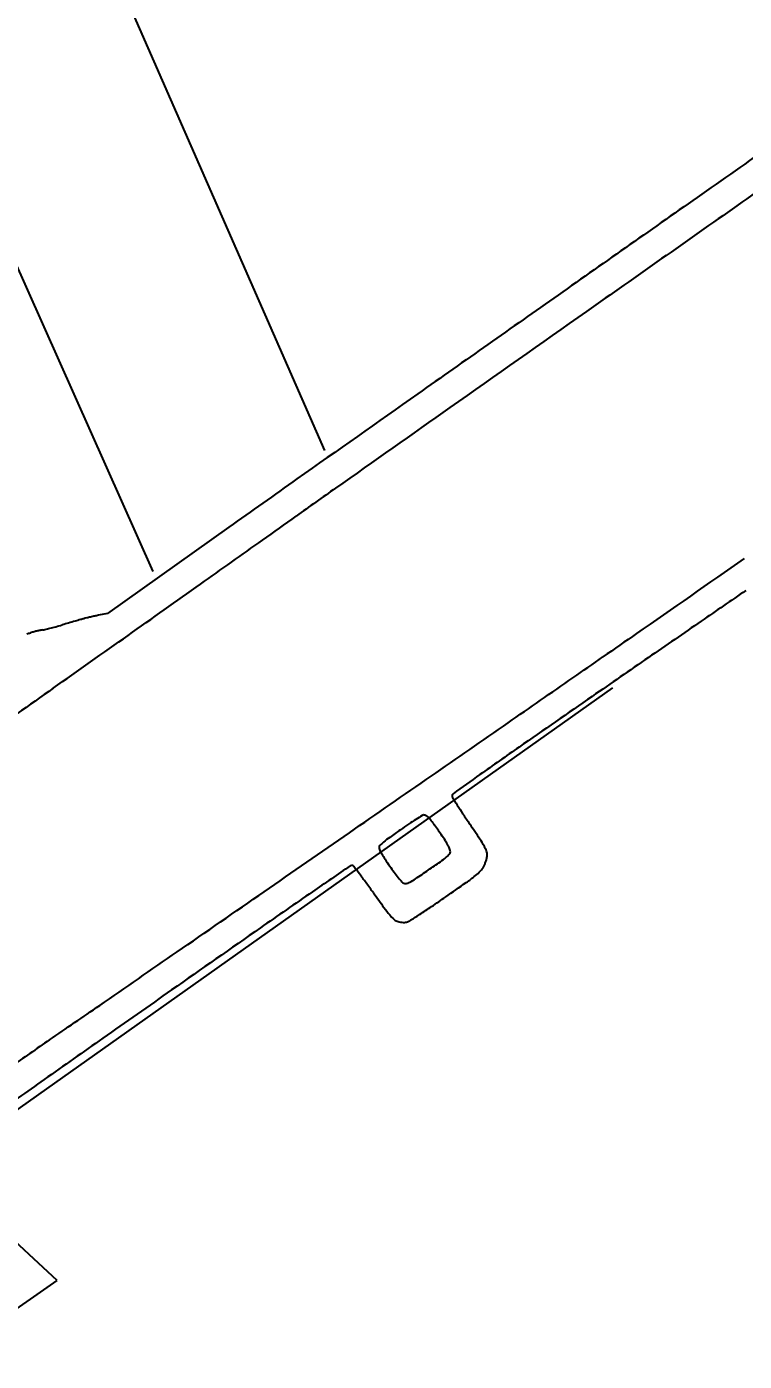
# Model space of a CAD drawing. Header units: metres. Extents: x 26.3 to 44.2, y 14.4 to 19.6.
# Drawn here: x 27.6862 to 27.7541, y 18.8644 to 18.9908 of the extents above; entities that cross this region are included whole.
import ezdxf

# ---------------------------------------------------------------- set-up
doc = ezdxf.new("R2010")
doc.units = ezdxf.units.M
doc.header["$MEASUREMENT"] = 0
for name, color, linetype in [('Brakes', 11, 'Continuous'), ('Frame(Steel)', 140, 'Continuous'), ('Suspensions', 6, 'Continuous')]:
    doc.layers.add(name, color=color, linetype=linetype)
doc.layers.add('Dimensions', color=7, linetype='Continuous', plot=False)
doc.styles.get("Standard").update_dxf_attribs({"font": 'arial.ttf'})
doc.dimstyles.new('Annotative', dxfattribs={"dimscale": 0, "dimtxt": 0.18, "dimasz": 0.18, "dimexe": 0.18, "dimexo": 0.0625, "dimgap": 0.09, "dimtad": 0, "dimtih": 1, "dimtoh": 1, "dimdec": 4, "dimzin": 0, "dimdsep": 46, "dimtxsty": 'Standard', "dimcen": 0.09, "dimadec": 0, "dimazin": 0, "dimtfac": 1, "dimtdec": 4, "dimtofl": 0, "dimtmove": 0, "dimatfit": 3, "dimfxl": 1, "dimtolj": 1, "dimtzin": 0, "dimarcsym": 0})

# ---------------------------------------------------------------- blocks, each defined once
blk = doc.blocks.new('*D61')
at = {"layer": 'Defpoints', "color": 0, "transparency": 16777216}
for p in [(27.75440228305155, 18.9372546215359), (27.88845768208258, 18.74827991344561), (26.97070057599625, 18.09723884920339)]:
    blk.add_point(p, dxfattribs=at)
at = {"layer": 'Dimensions', "color": 0, "lineweight": -2, "transparency": 16777216}
for p, q in [((27.74165821179763, 18.92821419716118), (26.79994225175393, 18.26017713509449)), ((27.87571361082865, 18.7392394890709), (26.93399765078496, 18.07120242700421)), ((26.81060875476604, 18.32291648250497), (26.78457233256686, 18.35961940771626)), ((26.99673699819543, 18.0605359239921), (27.02277342039462, 18.0238329987808))]:
    blk.add_line(p, q, dxfattribs=at)
at = {"layer": 'Dimensions', "color": 0, "transparency": 16777216}
for points in [[(26.81672590896792, 18.32725588620483), (26.80449160056416, 18.3185770788051), (26.83664517696522, 18.28621355729367)], [(27.00285415239732, 18.06487532769196), (26.99061984399355, 18.05619652029223), (26.97070057599625, 18.09723884920339)]]:
    blk.add_solid(points, dxfattribs=at)
at = {"layer": 'Dimensions', "color": 0, "transparency": 16777216, "insert": (26.90367287648074, 18.19172620324853), "char_height": 0.045, "attachment_point": 5}
blk.add_mtext('\\A1;0.2317', dxfattribs=at)

msp = doc.modelspace()

# ---------------------------------------------------------------- linework, layer by layer
at = {"layer": 'Brakes'}
msp.add_line((27.4986736930647, 18.73875993743904), (27.68911312259487, 18.87206227240187), dxfattribs=at)
at = {"layer": 'Frame(Steel)'}
for p, q in [((27.57526906954811, 19.21509345563063), (27.69815896492606, 18.93922426430345)), ((27.60323412740225, 19.20424332959441), (27.71441877396914, 18.95069030931074)), ((27.68911312259487, 18.87206227240187), (27.67943962843573, 18.88106103165403))]:
    msp.add_line(p, q, dxfattribs=at)
at = {"layer": 'Suspensions'}
for p, q in [((27.70535086615225, 18.9434106906929), (27.69386208022954, 18.93524065940517)), ((27.69386208022954, 18.93524065940517), (27.69302984393902, 18.93507133103227))]:
    msp.add_line(p, q, dxfattribs=at)
for centre, radius, start, end in [((78.64484162402506, -53.46915448535209), 88.53486666568097, 125.0780383338521, 125.0894974897451), ((68.9657799375613, -39.65184620301282), 71.66191752657764, 125.0913206432079, 125.1062175458603), ((41.07691318567962, 0.00537998100856818), 23.18293414996307, 125.0894206330527, 125.1304444107459), ((46.72116939007842, -8.00822072188457), 32.98192616156338, 125.1062634677679, 125.1365156391751), ((40.0444803713664, 1.47271926004546), 21.38877638770747, 125.1304350663854, 125.1739798582914), ((40.50066085910377, 0.8306875464318519), 22.17354858860449, 125.1365150042757, 125.1773095988582), ((38.85216955838008, 3.164546780724939), 19.31902146635944, 125.173960301068, 125.2154424449825), ((43.36405383679056, -3.231874531501072), 27.14380310738869, 125.1772741931651, 125.2052345334287), ((29.00357448011079, 17.11783337423681), 2.240115418945769, 125.2154224381626, 125.4177910788079), ((28.06631655090613, 18.44984348053394), 0.608587600042353, 125.2051597921769, 125.6351068172616), ((27.18623010582812, 19.67754577198155), 0.9019768862460776, 305.3864233156835, 305.6350869011927), ((22.55189815597411, 26.20194220858895), 8.904775239537551, 305.3401868536005, 305.3864818428176), ((146.0866503726639, -150.9687695079105), 207.0548850452163, 124.8551092095821, 124.8585469563526), ((22.0707804483674, 26.88042093181922), 9.73652497734516, 305.2907466188905, 305.34025017162), ((29.83005469784419, 15.91244675337304), 3.668688466689836, 124.4583397800624, 124.5383246850153), ((27.75939224411468, 18.69535108200883), 0.248803444611659, 106.0022591255059, 106.1480195689339), ((27.75249923349249, 18.71938779721155), 0.2237978997669154, 105.8621054462995, 106.0023654970364), ((27.69926670761232, 18.90673192830948), 0.02903772604452878, 105.2300937774542, 105.8619500330042), ((27.69436141691221, 18.92474901343692), 0.01036482500205878, 103.6744557518676, 105.2301268639768), ((27.69962749060337, 18.90310481897144), 0.03264043242768174, 103.0128226593919, 103.6744724829803), ((27.70020637136407, 18.90060026085575), 0.03521101879774507, 102.3583845315737, 103.0129297370841), ((27.69792357262748, 18.91101938587936), 0.02454474783155251, 101.5006980041963, 102.3585264090085), ((29.85193860311934, 15.88064587024732), 3.707291594401353, 124.5382792412251, 124.6322443143614), ((27.63574301191007, 19.11341221079613), 0.187039670381537, 285.6605524234677, 285.7776649865991), ((27.69057290591735, 18.91935853585478), 0.01461137978965429, 104.4174556331351, 105.7774122933817), ((27.69053004896718, 18.91952510053025), 0.01443938994099449, 103.0452131367678, 104.4173160707405), ((27.6901744034766, 18.92106027896026), 0.01286355475806638, 101.7038274779182, 103.0454501256398), ((27.68795083086146, 18.93179392709028), 0.001902009367315938, 96.20148352799652, 101.704029365783), ((27.68757218651163, 18.93527871061939), 0.001603284884062668, 276.200929927314, 283.6964403602425), ((27.67980099583498, 18.96716523047294), 0.03442311963230438, 283.6967536587816, 284.5043916235712), ((27.68003619711879, 18.96625633326349), 0.03348428323734281, 284.5042754027173, 285.4941111348963), ((27.67698501951435, 18.97726241346611), 0.04490546908587656, 285.4942827817285, 286.2886282880425), ((27.76286012252308, 18.68337271238494), 0.2612737100208707, 106.147939864617, 106.288429098386), ((29.73723454540775, 16.07162498525401), 3.487500732857354, 124.8585696217036, 124.9222825268806), ((21.33722505553727, 27.9168196568067), 11.00625952893209, 305.2455782318341, 305.2907273055064), ((26.93394558441416, 20.08671494105997), 1.409373408066182, 304.7816104143109, 304.9223288311117), ((30.44775182465295, 15.01800582678329), 4.755690964651742, 124.6322536090034, 124.7101758661387), ((14.09191239776184, 38.57660209814458), 23.92145335303739, 304.7637853393423, 304.7816616225143), ((37.3083829389969, 5.314415631415558), 16.66947988062521, 125.2455036593997, 125.2743807321214), ((30.32286178713712, 15.19830831978313), 4.536359000640672, 124.7102247586682, 124.8165657178127), ((13.85357248240433, 38.92000921324021), 24.33946574740813, 304.7429055331912, 304.7637611968764), ((27.9836532841772, 18.56191256031245), 0.4393198371438503, 124.8165560695723, 125.4067012942154), ((10.06024524947436, 44.38952558286744), 30.99566141863601, 304.7254751647868, 304.7428930817251), ((28.31626097816762, 18.0940036804918), 1.013398749765291, 125.4066915654094, 125.5831625314331), ((27.7267209031669, 18.91797600998044), 0.0002413583424281467, 125.5832351018095, 183.2824806929998), ((27.72681703885189, 18.91798152277445), 0.0003376519602087601, 183.2823346377678, 211.6084018359845), ((27.79993251083072, 18.96297735438203), 0.08618925127405418, 211.6084654051853, 212.1727131017801), ((27.76388942406507, 18.94030379608961), 0.04360763142187284, 212.172734702646, 213.4820436116337), ((27.7399892475851, 18.88910765944551), 0.03155824541689712, 122.440343395541, 123.9407838317772), ((27.75359692354346, 18.86769870192533), 0.05692578978147088, 121.7353640536344, 122.4403291013619), ((27.72380920627482, 18.91586260668359), 0.0002947927777205548, 92.40877235272403, 121.7352695505182), ((27.72380769288791, 18.91589857000824), 0.0002587976244469249, 69.6386635341928, 92.40864824118962), ((27.72356121492638, 18.91523442508486), 0.0009672041918665146, 61.09850808079962, 69.63895762802692), ((27.72346659586849, 18.91506304872083), 0.00116296584341742, 53.053914852994, 61.09814578651321), ((27.72348152760676, 18.91508290374217), 0.001138122762294546, 44.87826441648659, 53.053881798626), ((27.72297206414576, 18.91457557112823), 0.001857107740575275, 37.53381370250693, 44.87890862038108), ((27.7012974089848, 18.8979238370833), 0.02918970591653614, 36.54948006213455, 37.53358632262078), ((27.79054545170885, 18.9579349340539), 0.07556699367549842, 213.4819863214746, 214.3494402808717), ((18.1471038660339, 32.72168583614926), 16.79933208182967, 304.6920542590404, 304.7255149940385), ((27.76751067064981, 18.84903443437107), 0.08017380331162935, 124.9439764420839, 125.8256395478842), ((27.75253330012354, 18.8704685711696), 0.05402530721487098, 123.940640727195, 124.9437688289237), ((27.70059640365417, 18.89740409610744), 0.03006236802230049, 35.41539506956428, 36.54961306088278), ((27.694052705412, 18.89275123134169), 0.03809163556060825, 34.46548635419602, 35.41521575894554), ((27.70747361036182, 18.90196326554295), 0.02181335973676328, 32.57224762651509, 34.46548629805936), ((27.59259726672117, 18.82265361861867), 0.1641922986278757, 33.75258533099626, 34.34937682149587), ((27.71992407413783, 18.91305069416906), 0.0003545564687300081, 175.3096252240318, 206.7239951974624), ((27.71988851120006, 18.91305361239616), 0.0003188739997516005, 135.1790159940448, 175.3097032983275), ((27.72310284238866, 18.90985935251696), 0.004850454426690165, 129.6750397076033, 135.1794179532826), ((27.72694392931141, 18.90522856244117), 0.01086694555301184, 125.8255593460286, 129.6747862012463), ((27.720237275445, 18.91011724387926), 0.006667452399669767, 27.99436548608233, 32.57237682397549), ((27.72266669173875, 18.91140868875696), 0.003916108473439582, 22.34535806253771, 27.99426524442481), ((27.72024518281205, 18.9079535842712), 0.01066681337326958, 29.36278607172978, 33.75248099740313), ((27.72694387838008, 18.91172238305491), 0.002980698191657874, 19.80301434627458, 29.36265291253054), ((27.72724104798221, 18.91673462772835), 0.008546593621269229, 206.7242277701486, 209.8480293901257), ((27.72888128427841, 18.91767581483594), 0.01043768015518966, 209.8479727686956, 213.2103062234755), ((27.74194959780382, 18.92623077293471), 0.02605715922681188, 213.2101878533572, 214.907945335569), ((27.66236941953003, 19.0009166658915), 0.1091954064223573, 304.5198790258427, 305.2434077258214), ((27.72047116907469, 18.91868453284003), 0.008508083454945636, 305.2433550719955, 309.9260603462072), ((27.72431363255119, 18.91409324256267), 0.002521058151905756, 309.9260719851583, 319.2992448123127), ((27.7259156214496, 18.91271527948649), 0.0004079678391370623, 319.2990856705946, 355.3097187279944), ((27.72585701464079, 18.91272008700101), 0.0004667714974729239, 355.3098207705289, 22.34535006314156), ((27.72623184202556, 18.91288030421602), 0.003632172309022434, 338.1521219436696, 343.1864651577445), ((27.72646646782708, 18.91280939891332), 0.003387066559107046, 343.1865803729731, 348.312322728476), ((27.72876771551137, 18.91237911465092), 0.001042225011376871, 358.8690966888058, 19.80294019997446), ((27.7285231394176, 18.91238393774424), 0.001286848656704134, 348.3125948136108, 358.8693180760679), ((29.64716406451829, 16.09814483369496), 3.411772935368239, 124.456389002593, 124.5294984147718), ((27.71697784826715, 18.91116776750124), 0.0002165668575278107, 66.71736828587542, 124.4563798974948), ((27.71694010860346, 18.91108005528479), 0.0003120535849914615, 37.8682199274797, 66.71798703632214), ((27.63141967785418, 18.84458158032702), 0.1086439106135227, 37.40132740385994, 37.86771440529252), ((27.67820063106439, 18.88035001763091), 0.04975555276226228, 36.21143718575396, 37.40134524269536), ((27.73882539338974, 18.92405070983922), 0.02224752298187302, 214.9080641040628, 216.7437816203939), ((27.73324674687249, 18.91988594266923), 0.01528572849042949, 216.7439701733039, 219.1759701319612), ((27.64638885125762, 19.02415103548294), 0.1373949541600003, 303.9052651787702, 304.5199328275958), ((27.72554506702256, 18.91435824956912), 0.005046615190081334, 308.551505843027, 316.0170252615703), ((27.72779756651477, 18.91218432548968), 0.001916167959165769, 316.0171056696472, 331.3994257370807), ((27.72732481366361, 18.91244207004584), 0.002454617134457809, 331.3997293028907, 338.1524885151367), ((27.6477714484323, 18.85806987309729), 0.08746947586893275, 35.4315407493888, 36.21144788958237), ((27.73417574472361, 18.92064294286931), 0.01648409667677246, 219.1759070978069, 221.0501248556203), ((27.7221542393661, 18.91017432957403), 0.0005433170412933138, 221.0501328905463, 243.1550272354326), ((27.7220682588643, 18.91000444599609), 0.0003529146338988443, 243.1548381890002, 283.6885205996757), ((27.72182047612986, 18.91102176347349), 0.001399972957634097, 283.6886554074525, 298.2512591057378), ((27.71941538646051, 18.91549764641613), 0.006481113029877529, 298.2511364777451, 303.90531166662), ((27.53674546945512, 19.18033764686012), 0.3312438749443697, 304.82029974242, 305.2293911736581), ((27.71704736074184, 18.9250216124235), 0.01868180200205093, 305.2293245598118, 308.5515594982945), ((17.2175522449742, 34.06453842164379), 18.43252505344802, 304.6608646416931, 304.6920335455561), ((28.18316741713665, 18.22592395503388), 0.8289972631993767, 124.529437293659, 124.9435707372302), ((27.84835002658338, 19.00077979889233), 0.158696908784895, 215.4315123124461, 216.0498468646264), ((27.65699437042278, 19.00745284970025), 0.1206519679941333, 304.0488825418403, 304.8203100038002), ((27.73090742591019, 18.91529650710465), 0.01343797574555583, 216.0497059733744, 219.8230941946898), ((27.72385970341612, 18.90941976270553), 0.004261564841187418, 219.8232066861736, 227.1753989786644), ((27.68257101460212, 18.97023196363212), 0.07549585641817662, 301.9104855305764, 302.7479169169043), ((27.69095556512451, 18.95719563642331), 0.0599959688522211, 302.7479385004843, 304.0489970848063), ((31.37015013603049, 13.66487181302413), 6.393173347099867, 124.9434936696989, 125.0353960951119), ((27.72166568015567, 18.90705247786675), 0.001033906932538502, 227.1755893667158, 248.2339740837445), ((27.72173613961991, 18.90722891838709), 0.001223895861829328, 248.2335557732812, 258.3966603926301), ((27.72190450462738, 18.90804897093759), 0.002061053529852897, 258.3971347426105, 265.2758332174929), ((27.72189992394204, 18.90799335774651), 0.002005252011368083, 265.2754013047441, 272.2150071005084), ((27.7219395093702, 18.90697007333666), 0.000981202213030818, 272.2146344739996, 284.059718912745), ((27.72192292092627, 18.90703626127691), 0.001049437246309203, 284.0603884582438, 301.9105733725189), ((18.39712259643643, 32.35854726676432), 16.35844886523532, 304.6296691800786, 304.6608380839415), ((30.63720045352262, 14.71025517833044), 5.116442515034766, 125.0353823344366, 125.1245345628621), ((25.94633679881187, 21.42744499807275), 3.073885196004793, 304.5222636344269, 304.6297505089125), ((31.12999401402763, 13.89146951144542), 6.072766030534738, 124.5223579710803, 124.5647568474363), ((29.25596896677011, 16.67375977765133), 2.715786202367354, 125.1245195586448, 125.2677589887766), ((36.64973691535467, 6.21866135079962), 15.52113225753504, 125.2676827026434, 125.2899134650248)]:
    msp.add_arc(centre, radius, start, end, dxfattribs=at)

# ---------------------------------------------------------------- dimensions: what is measured, and where the dimension line sits
at = {"layer": 'Dimensions'}
dim = msp.add_aligned_dim(p1=(27.75440228305155, 18.9372546215359), p2=(27.88845768208258, 18.74827991344561), distance=-1.1252255654319274, dimstyle='Annotative', dxfattribs=at)
dim.commit()
dim.dimension.update_dxf_attribs({"geometry": '*D61', "text_midpoint": (26.90367287648074, 18.19172620324853)})

doc.saveas('drawing.dxf')
